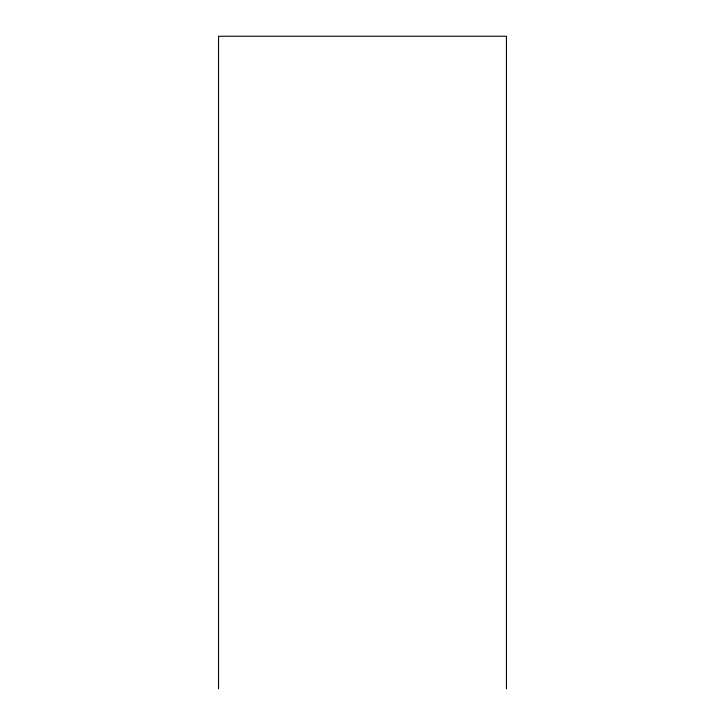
<?xml version="1.0" encoding="UTF-8"?>
<svg xmlns="http://www.w3.org/2000/svg" width="725" height="725" viewBox="0 0 725 725"><rect width="100%" height="100%" fill="white"/><g stroke="black" fill="none" stroke-linecap="round" stroke-linejoin="round"><path stroke-width="1.09" d="M506.449 688.75L506.449 36.25L218.551 36.25L218.551 688.75"/></g></svg>
